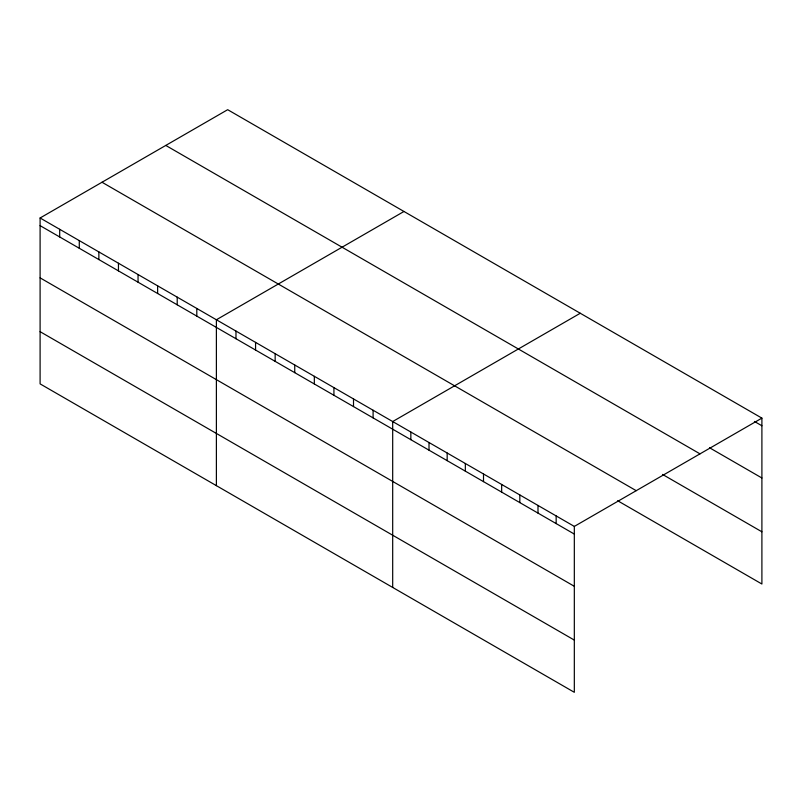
<?xml version="1.0" encoding="UTF-8"?>
<svg xmlns="http://www.w3.org/2000/svg" width="802" height="802" viewBox="0 0 802 802"><rect width="100%" height="100%" fill="white"/><g stroke="black" fill="none" stroke-linecap="round" stroke-linejoin="round"><path stroke-width="1.2" d="M40.1 217.984L574.322 526.413L574.322 692.306L40.1 383.877L40.1 217.984L227.678 109.694L761.9 418.123L761.9 584.016L617.66 500.739M403.977 211.467L216.39 319.767L216.39 485.661M580.267 313.251L392.689 421.551L392.689 587.445M574.322 526.413L761.9 418.123M754.421 421.451L761.9 425.772M709.549 447.767L761.9 477.992M165.783 145.433L699.996 453.852M662.532 474.423L761.9 531.796M102.004 182.244L636.217 490.674M40.1 225.643L574.322 534.072M40.1 277.863L574.322 586.292M40.1 331.667L574.322 640.086M556.157 515.927L556.157 523.586M537.992 505.44L537.992 513.1M519.826 494.954L519.826 502.613M501.661 484.468L501.661 492.127M483.506 473.982L483.506 481.641M465.34 463.496L465.34 471.145M447.175 453.01L447.175 460.659M429.01 442.524L429.01 450.173M410.845 432.037L410.845 439.686M373.1 410.243L373.1 417.892M353.512 398.935L353.512 406.584M333.923 387.627L333.923 395.276M314.334 376.318L314.334 383.968M294.745 365.01L294.745 372.659M275.156 353.692L275.156 361.351M255.567 342.384L255.567 350.043M235.978 331.076L235.978 338.735M196.801 308.459L196.801 316.108M177.212 297.151L177.212 304.8M157.633 285.843L157.633 293.492M138.044 274.535L138.044 282.184M118.455 263.226L118.455 270.875M98.867 251.918L98.867 259.567M79.278 240.61L79.278 248.259M59.689 229.302L59.689 236.951"/></g></svg>
